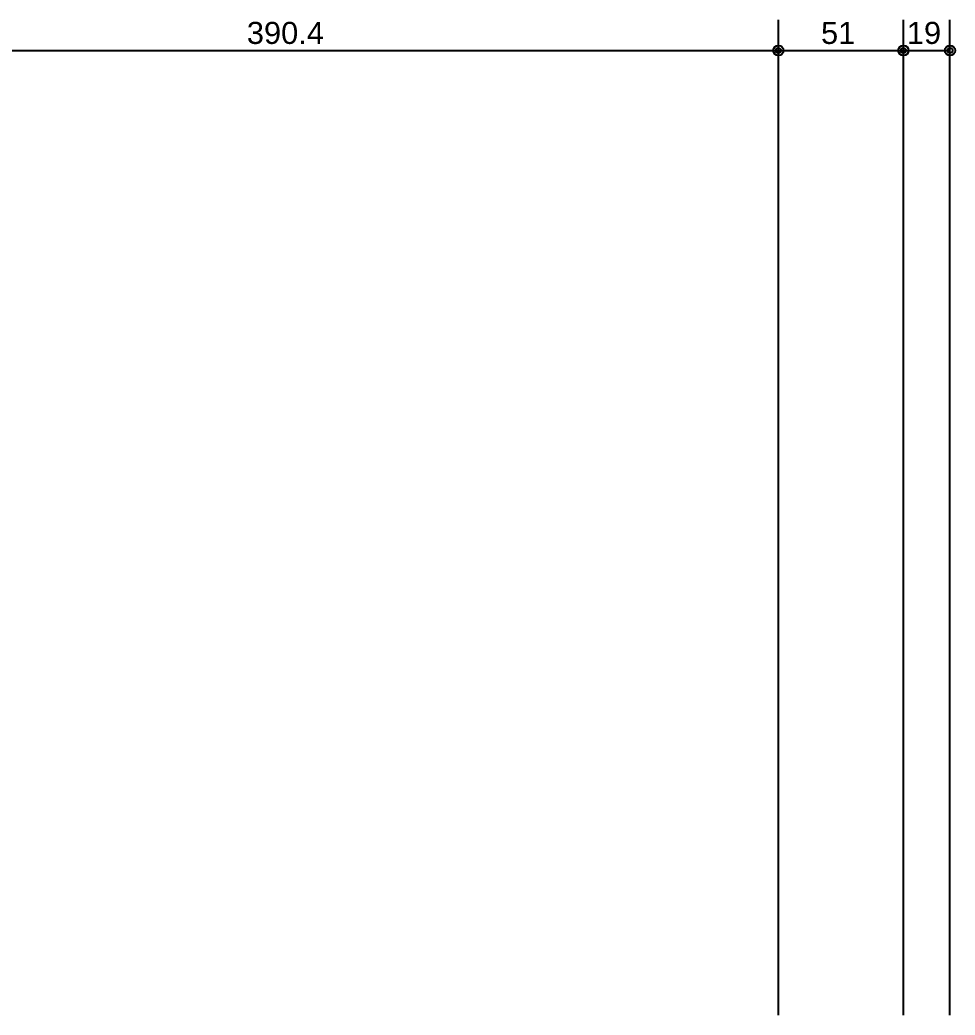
# Model space of a CAD drawing. Extents: x 0 to 119, y 0 to 84.
# Drawn here: x 40.16 to 47.79, y 67.37 to 75.49 of the extents above; entities that cross this region are included whole.
import ezdxf

# ---------------------------------------------------------------- set-up
doc = ezdxf.new("R2010")
doc.units = 0
doc.header["$MEASUREMENT"] = 0
doc.layers.add('32', color=250, linetype='CONTINUOUS')
doc.styles.add('TQS_ARIAL', font='arial.ttf')

msp = doc.modelspace()

# ---------------------------------------------------------------- linework, layer by layer
at = {"layer": '32', "color": 250, "linetype": 'Continuous'}
for p, q in [((46.345595, 67.369899), (46.345595, 75.486044)), ((46.345595, 67.369899), (46.345595, 75.486044)), ((47.36555, 67.369859), (47.36555, 75.486044)), ((47.36555, 67.369859), (47.36555, 75.486044)), ((47.745595, 67.369859), (47.745595, 75.486044)), ((38.537161, 75.236044), (46.345595, 75.236044)), ((46.345595, 75.236044), (47.36555, 75.236044)), ((47.36555, 75.236044), (47.745595, 75.236044))]:
    msp.add_line(p, q, dxfattribs=at)
for centre, radius in [((46.345595, 75.236044), 0.041625), ((46.345595, 75.236044), 0.041625), ((46.345595, 75.236044), 0.02075), ((46.345595, 75.236044), 0.02075), ((47.36555, 75.236044), 0.041625), ((47.36555, 75.236044), 0.041625), ((47.36555, 75.236044), 0.02075), ((47.36555, 75.236044), 0.02075), ((47.745595, 75.236044), 0.041625), ((47.745595, 75.236044), 0.02075)]:
    msp.add_circle(centre, radius, dxfattribs=at)

# ---------------------------------------------------------------- texts
at = {"layer": '32', "color": 250, "linetype": 'Continuous', "style": 'TQS_ARIAL'}
for s, p in [('390.4', (42.009378, 75.290044)), ('51', (46.693572, 75.290044)), ('19', (47.393572, 75.290044))]:
    msp.add_text(s, height=0.18, dxfattribs=at).set_placement(p)

doc.saveas('drawing.dxf')
